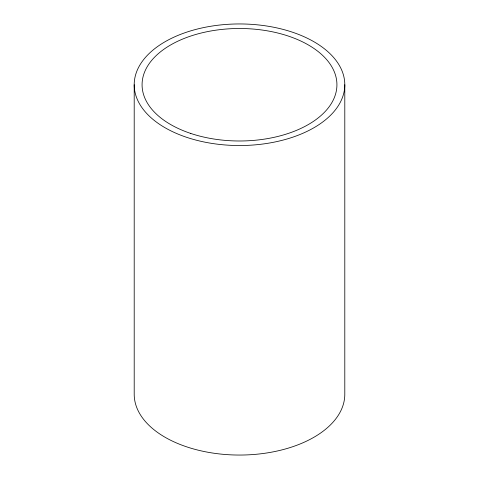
<?xml version="1.0" encoding="UTF-8"?>
<svg xmlns="http://www.w3.org/2000/svg" width="479" height="479" viewBox="0 0 479 479"><rect width="100%" height="100%" fill="white"/><g stroke="black" fill="none" stroke-linecap="round" stroke-linejoin="round"><path stroke-width="0.72" d="M344.796 84.741A105.296 60.791 0 0 1 186.852 137.389A105.296 60.791 0 0 1 186.852 32.093A105.296 60.791 0 0 1 344.796 84.741L344.796 394.259A105.296 60.791 0 0 1 239.5 455.05A105.296 60.791 0 0 1 134.204 394.259L134.204 84.741M190.786 133.455A97.423 56.247 0 0 0 336.923 84.741A97.423 56.247 0 0 0 190.786 36.033A97.423 56.247 0 0 0 190.786 133.455"/></g></svg>
